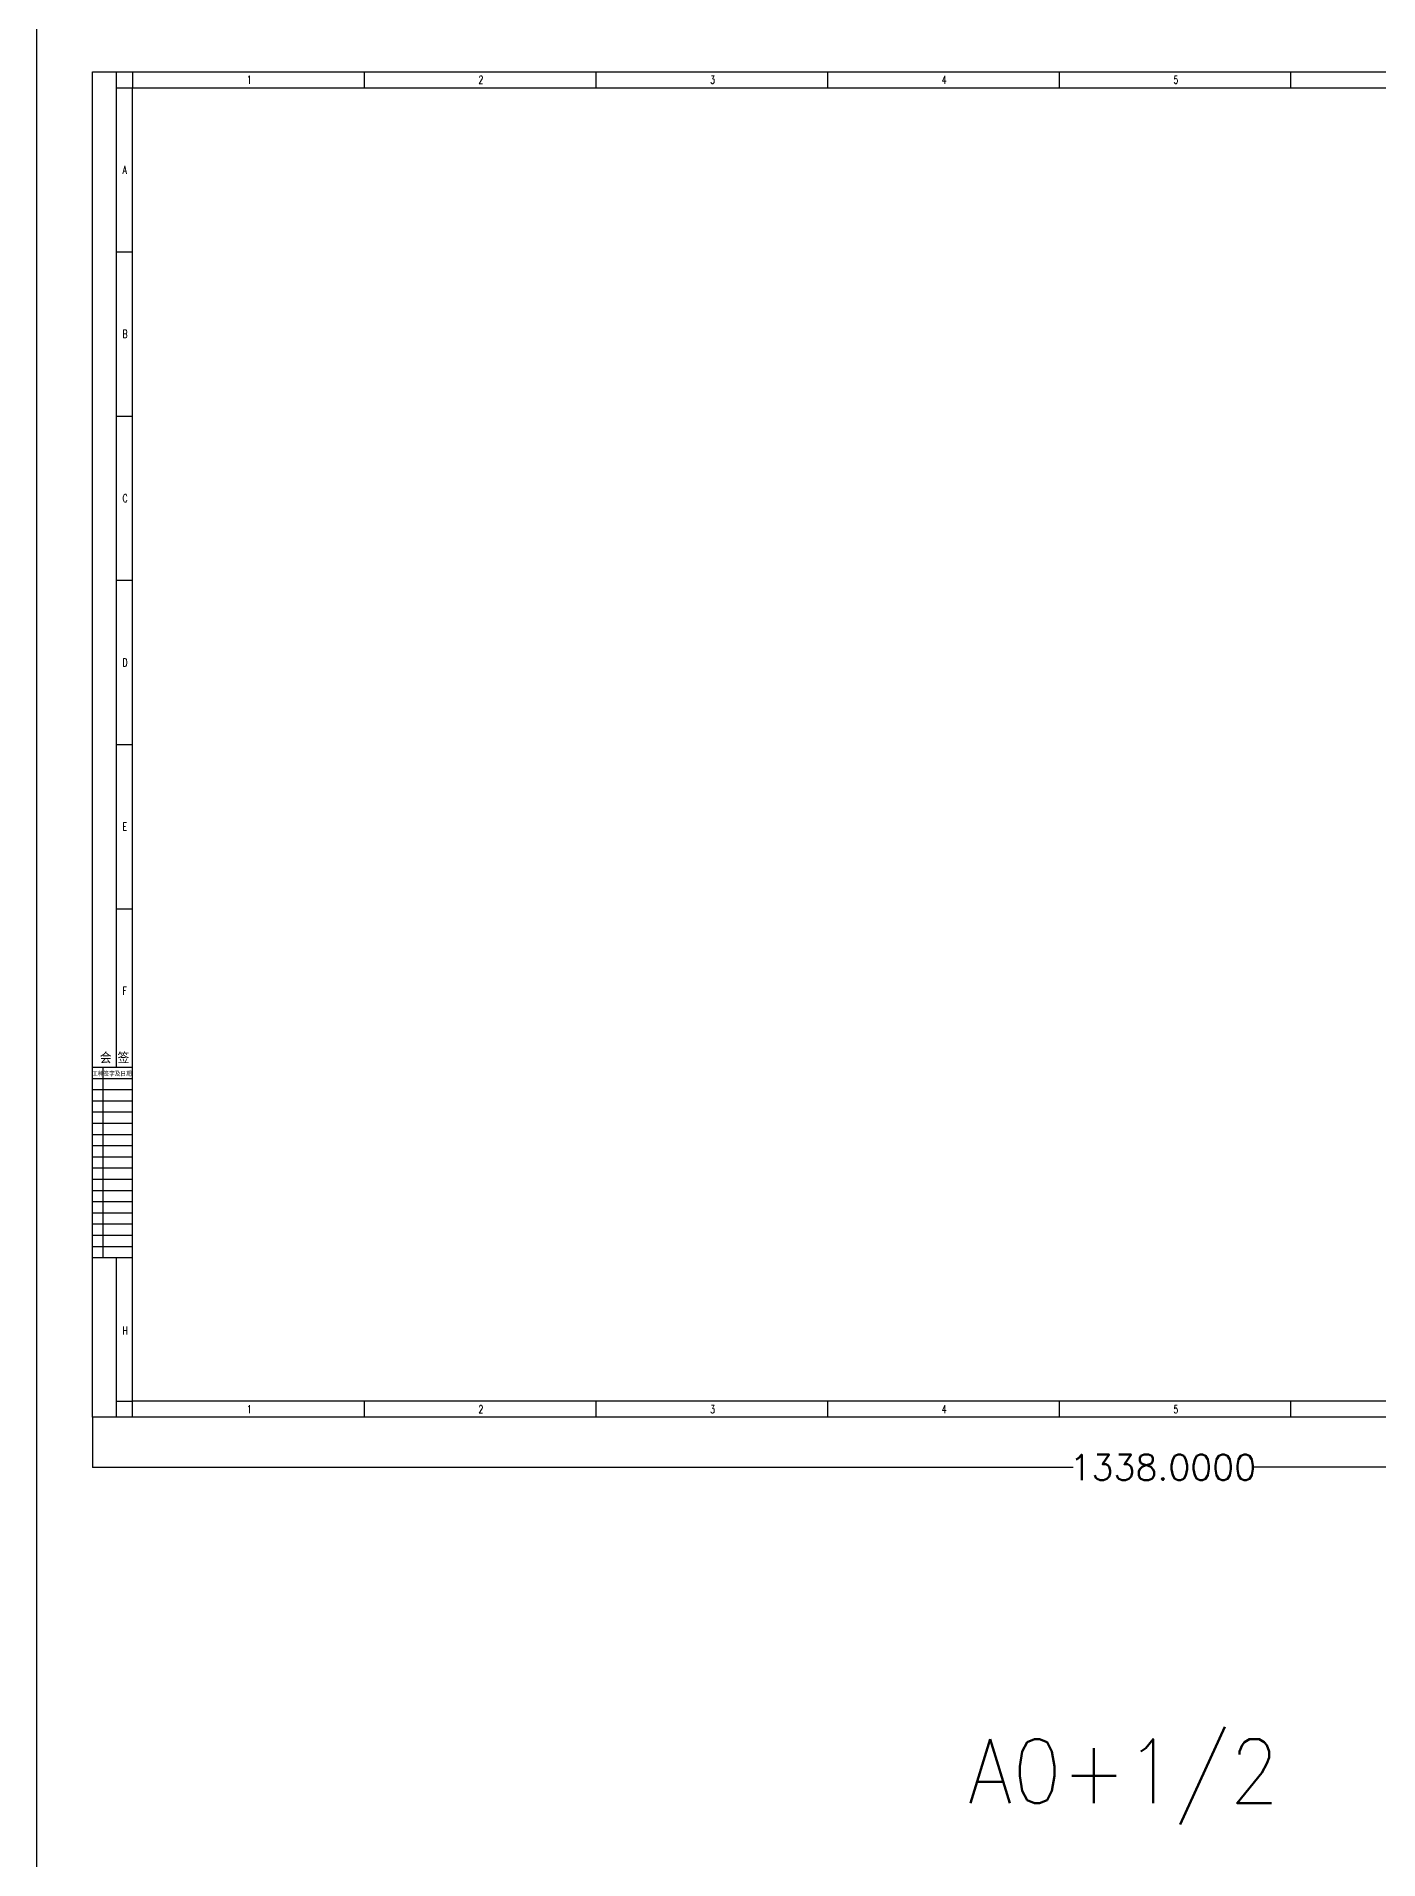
# Model space of a CAD drawing. Header units: inches. Extents: x 3186 to 109360, y -14990 to 740552.
# Drawn here: x 3186 to 45123, y 502947 to 559918 of the extents above; entities that cross this region are included whole.
import ezdxf
from ezdxf.enums import TextEntityAlignment as Align

# ---------------------------------------------------------------- set-up
doc = ezdxf.new("R2010")
doc.units = ezdxf.units.IN
doc.header["$MEASUREMENT"] = 0
doc.styles.add('HZ', font='txt_____.ttf', dxfattribs={"width": 0.7, "bigfont": 'HZTXT'})
doc.styles.get("Standard").update_dxf_attribs({"font": 'txt', "bigfont": 'gbcbig.shx'})
doc.dimstyles.new('Standard-yuanban', dxfattribs={"dimtxt": 800, "dimasz": 0.18, "dimexe": 0.18, "dimexo": 0.0625, "dimgap": 0.09, "dimtad": 0, "dimtih": 1, "dimtoh": 1, "dimdec": 4, "dimlfac": 0.02, "dimzin": 0, "dimdsep": 46, "dimtxsty": 'Standard', "dimcen": 0.09, "dimadec": 0, "dimazin": 0, "dimtfac": 1, "dimtdec": 4, "dimtofl": 0, "dimtmove": 0, "dimatfit": 3, "dimfxl": 1, "dimtolj": 1, "dimtzin": 0, "dimarcsym": 0})

# ---------------------------------------------------------------- blocks, each defined once
blk = doc.blocks.new('*D52')
at = {"color": 0, "lineweight": -2, "transparency": 16777216}
for p, q in [((4934, 516767), (4934, 515203)), ((71834, 516767), (71834, 515203)), ((4935, 515204), (35584, 515204)), ((71834, 515204), (41185, 515204))]:
    blk.add_line(p, q, dxfattribs=at)
at = {"color": 0, "transparency": 16777216}
for points in [[(4935, 515204), (4935, 515204), (4934, 515204)], [(71834, 515204), (71834, 515204), (71834, 515204)]]:
    blk.add_solid(points, dxfattribs=at)
at = {"layer": 'Defpoints', "color": 0, "transparency": 16777216}
for p in [(4934, 516767), (71834, 516767), (71834, 515204)]:
    blk.add_point(p, dxfattribs=at)
at = {"color": 0, "transparency": 16777216, "insert": (38384, 515204), "char_height": 800, "attachment_point": 5}
blk.add_mtext('\\A1;1338.0000', dxfattribs=at)

msp = doc.modelspace()

# ---------------------------------------------------------------- linework, layer by layer
msp.add_line((3186.2886, 740551.77166), (3186.2886, -14989.84004))
at = {"color": 0}
for p, q in [((6184.44132, 527698.20942), (4934.44132, 527698.20942)), ((5268.58936, 521748.20942), (5268.58936, 527698.20942)), ((6184.44132, 527348.20942), (4934.44132, 527348.20942)), ((6184.44132, 526998.20942), (4934.44132, 526998.20942)), ((6184.44132, 526648.20942), (4934.44132, 526648.20942)), ((6184.44132, 526298.20942), (4934.44132, 526298.20942)), ((6184.44132, 525948.20942), (4934.44132, 525948.20942)), ((6184.44132, 525598.20942), (4934.44132, 525598.20942)), ((6184.44132, 525248.20942), (4934.44132, 525248.20942)), ((6184.44132, 524898.20942), (4934.44132, 524898.20942)), ((6184.44132, 524548.20942), (4934.44132, 524548.20942)), ((6184.44132, 524198.20942), (4934.44132, 524198.20942)), ((6184.44132, 523848.20942), (4934.44132, 523848.20942)), ((6184.44132, 523498.20942), (4934.44132, 523498.20942)), ((6184.44132, 523148.20942), (4934.44132, 523148.20942)), ((6184.44132, 522798.20942), (4934.44132, 522798.20942)), ((6184.44132, 522448.20942), (4934.44132, 522448.20942)), ((6184.44132, 522098.20942), (4934.44132, 522098.20942)), ((6184.44132, 521748.20942), (4934.44132, 521748.20942))]:
    msp.add_line(p, q, dxfattribs=at)
at = {"color": 4, "flags": 128}
for points in [[(4934.44132, 516766.91725), (4934.44132, 558816.91725)], [(4934.44132, 558816.91725), (71834.44132, 558816.91725)], [(5684.44132, 558316.91725), (6184.44132, 558316.91725)], [(6184.44132, 558816.91725), (6184.44132, 558316.91725)], [(13422.94132, 558816.91725), (13422.94132, 558316.91725)], [(20661.44132, 558816.91725), (20661.44132, 558316.91725)], [(27899.94132, 558816.91725), (27899.94132, 558316.91725)], [(35138.44132, 558816.91725), (35138.44132, 558316.91725)], [(42376.94132, 558816.91725), (42376.94132, 558316.91725)], [(71834.44132, 516766.91725), (4934.44132, 516766.91725)], [(13422.94132, 517266.91725), (13422.94132, 516766.91725)], [(20661.44132, 517266.91725), (20661.44132, 516766.91725)], [(27899.94132, 517266.91725), (27899.94132, 516766.91725)], [(35138.44132, 517266.91725), (35138.44132, 516766.91725)], [(42376.94132, 517266.91725), (42376.94132, 516766.91725)]]:
    msp.add_lwpolyline(points, dxfattribs=at)
at = {"color": 4}
msp.add_lwpolyline([(5684.44132, 527698.20942), (5684.44132, 558816.91725)], dxfattribs=at)
at = {"flags": 128}
for points in [[(5684.44132, 558316.91725), (6184.44132, 558316.91725)], [(5684.44132, 553185.66725), (6184.44132, 553185.66725)], [(5684.44132, 548054.41725), (6184.44132, 548054.41725)], [(5684.44132, 542923.16725), (6184.44132, 542923.16725)], [(5684.44132, 537791.91725), (6184.44132, 537791.91725)], [(5684.44132, 532660.66725), (6184.44132, 532660.66725)], [(5684.44132, 517266.91725), (6184.44132, 517266.91725)], [(6184.44132, 516766.91725), (6184.44132, 517266.91725)]]:
    msp.add_lwpolyline(points, dxfattribs=at)
msp.add_lwpolyline([(6184.44132, 558316.91725), (71330.44132, 558316.91725), (71330.44132, 517266.91725), (6184.44132, 517266.91725)], close=True)
msp.add_lwpolyline([(5684.44132, 516766.91725), (5684.44132, 521748.20942)])

# ---------------------------------------------------------------- texts
at = {"color": 0, "style": 'HZ', "width": 0.7}
for s, p in [('1', (9761.17198, 558441.91725)), ('2', (16999.67198, 558441.91725)), ('3', (24238.17198, 558441.91725)), ('4', (31476.67198, 558441.91725)), ('5', (38715.17198, 558441.91725)), ('A', (5877.16417, 555625.93292)), ('B', (5877.16417, 550494.68292)), ('C', (5877.16417, 545363.43292)), ('D', (5877.16417, 540232.18292)), ('E', (5877.16417, 535100.93292)), ('F', (5877.16417, 529969.68292)), ('H', (5877.16417, 519353.49086)), ('1', (9761.17198, 516891.91725)), ('2', (16999.67198, 516891.91725)), ('3', (24238.17198, 516891.91725)), ('4', (31476.67198, 516891.91725)), ('5', (38715.17198, 516891.91725))]:
    msp.add_text(s, height=250, dxfattribs=at).set_placement(p)
at = {"color": 0, "style": 'HZ', "width": 0.9}
for s, height, p in [('会 签  ', 300, (5811.54582, 527858.83514)), ('工种签字及日期', 140, (5545.28601, 527440.16771)), ('A0+1/2', 2000, (37154.68588, 504709.44087))]:
    msp.add_text(s, height=height, dxfattribs=at).set_placement(p, align=Align.CENTER)

# ---------------------------------------------------------------- dimensions: what is measured, and where the dimension line sits
dim = msp.add_linear_dim(base=(71834.44132, 515203.5746), p1=(4934.44132, 516766.91725), p2=(71834.44132, 516766.91725), dimstyle='Standard-yuanban')
dim.commit()
dim.dimension.update_dxf_attribs({"geometry": '*D52', "text_midpoint": (38384.44132, 515203.5746)})

doc.saveas('drawing.dxf')
